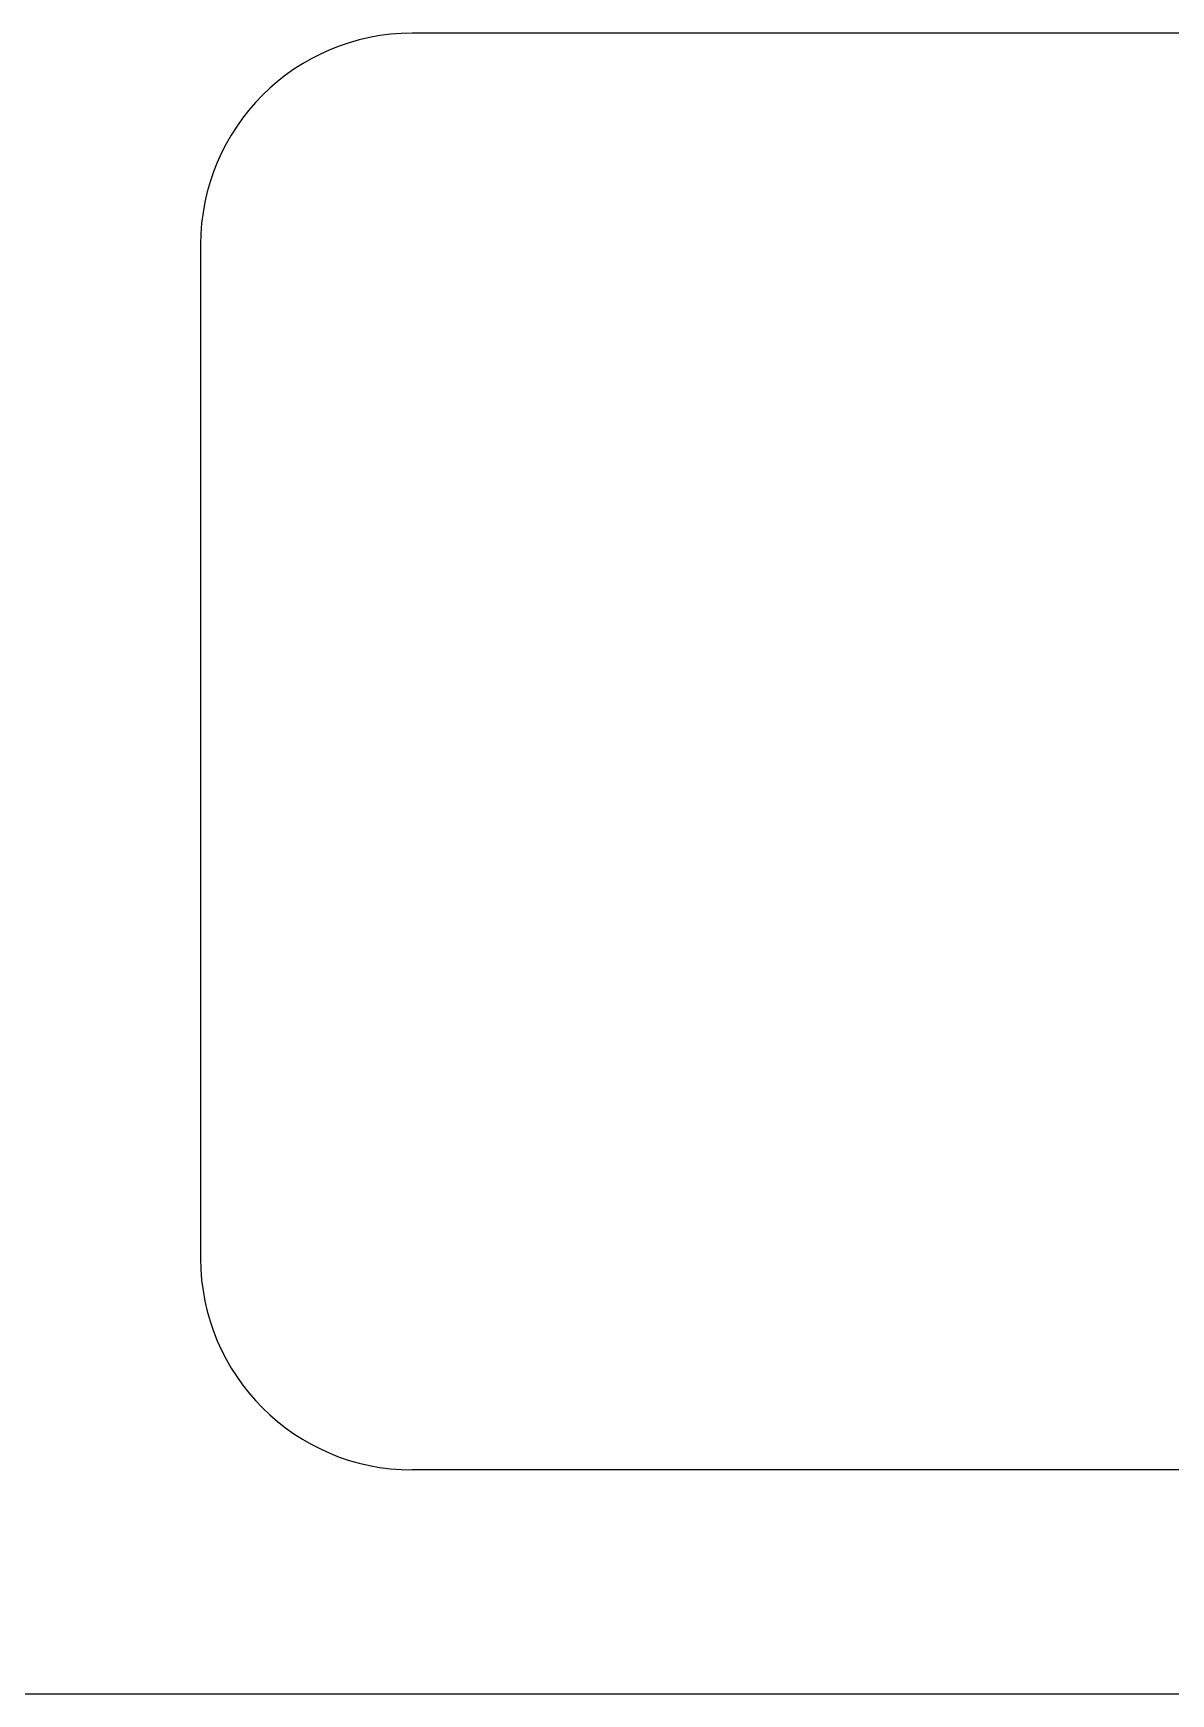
# Model space of a CAD drawing. Header units: millimetres. Extents: x -9 to 276, y -90 to 14.
# Drawn here: x 43.4 to 54.56, y -85.45 to -69.15 of the extents above; entities that cross this region are included whole.
import ezdxf

# ---------------------------------------------------------------- set-up
doc = ezdxf.new("R2010")
doc.units = ezdxf.units.MM
doc.layers.add('BLACK', color=7, linetype='CONTINUOUS')

msp = doc.modelspace()

# ---------------------------------------------------------------- linework, layer by layer
at = {"layer": 'BLACK', "linetype": 'Continuous'}
for p, q in [((57.66395, -69.15205), (47.113949, -69.15205)), ((45.03895, -71.22705), (45.03895, -81.177051)), ((57.66395, -83.25205), (47.11395, -83.25205)), ((42.703886, -85.45), (46.178192, -85.45)), ((46.178192, -85.45), (47.915344, -85.45)), ((47.915344, -85.45), (49.652497, -85.45)), ((49.652497, -85.45), (50.521074, -85.45)), ((50.521074, -85.45), (51.823522, -85.45)), ((51.823522, -85.45), (52.258129, -85.45)), ((52.258129, -85.45), (52.692515, -85.45)), ((52.692515, -85.45), (52.909659, -85.45)), ((52.909659, -85.45), (53.018231, -85.45)), ((53.018231, -85.45), (53.126803, -85.45)), ((53.126803, -85.45), (53.302312, -85.45)), ((53.302312, -85.45), (53.468869, -85.45)), ((53.468869, -85.45), (53.775127, -85.45)), ((53.775127, -85.45), (54.280219, -85.45)), ((54.280219, -85.45), (54.479052, -85.45)), ((54.479052, -85.45), (54.642076, -85.45))]:
    msp.add_line(p, q, dxfattribs=at)
at = {"layer": 'BLACK'}
for centre, radius, start, end in [((47.113954, -71.227054), 2.075004, 90.0001381, 179.9998896), ((47.113952, -81.177048), 2.075002, 180.0000828, 269.9999448)]:
    msp.add_arc(centre, radius, start, end, dxfattribs=at)

doc.saveas('drawing.dxf')
